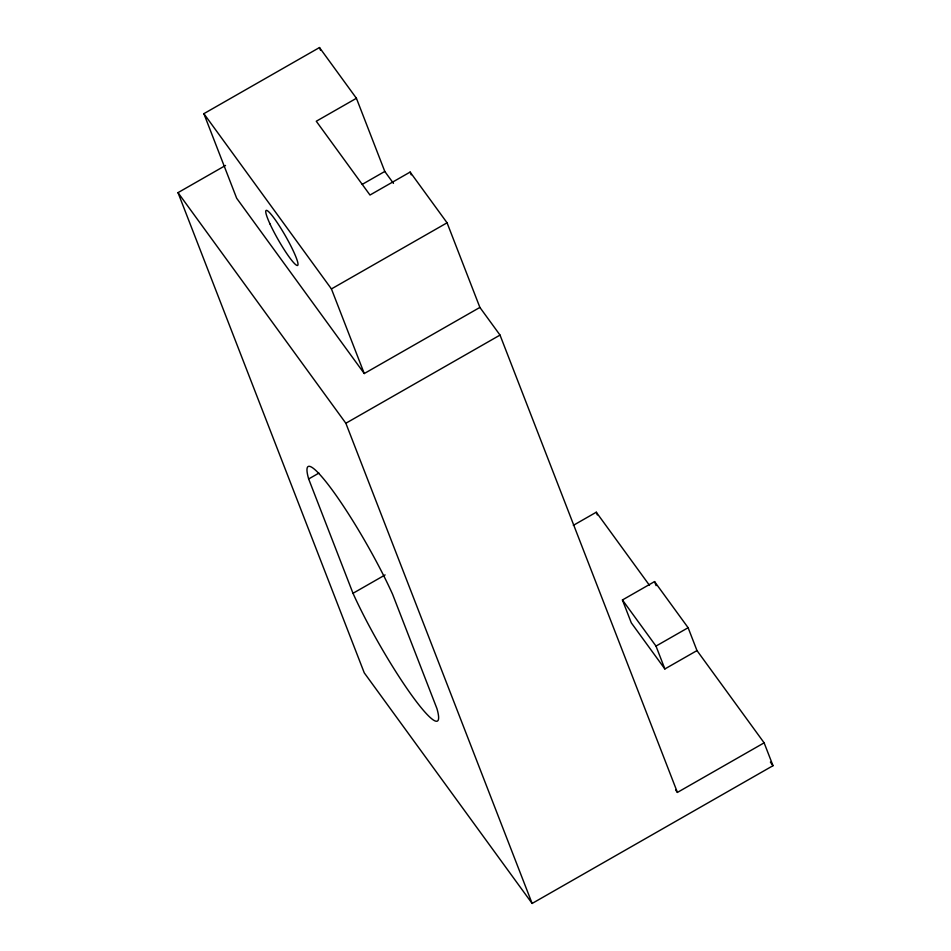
<?xml version="1.0" encoding="UTF-8"?>
<svg xmlns="http://www.w3.org/2000/svg" width="951" height="951" viewBox="0 0 951 951"><rect width="100%" height="100%" fill="white"/><g stroke="black" fill="none" stroke-linecap="round" stroke-linejoin="round"><path stroke-width="1.43" d="M356.423 98.286L316.279 121.241L369.987 195.038L410.131 172.072L447.065 222.807L479.886 307.423L364.257 373.541L236.68 198.272L203.871 113.668L319.488 47.55L356.423 98.286L384.798 171.453L393.464 183.365M696.988 650.591L664.868 668.957L631.298 622.834L622.429 599.974L654.55 581.596L688.12 627.719L696.988 650.591L764.128 742.838L772.997 765.698L532.12 903.45L364.257 672.844L178.003 192.649L225.53 165.462M362.224 184.375L384.798 171.453M364.257 373.541L331.435 288.926L447.065 222.807M532.12 903.45L345.855 423.254L500.024 335.085L479.886 307.423M308.659 478.959A95.611 12.315 60.2 0 1 332.886 490.882A95.611 12.315 60.2 0 1 392.585 594.268L436.937 708.602A95.611 12.315 60.2 0 1 412.71 696.679A95.611 12.315 60.2 0 1 352.999 593.293L308.659 478.959L318.93 473.087M352.999 593.293L385.119 574.927M573.322 525.356L596.277 512.22L649.462 585.305M664.868 668.957L656 646.086L688.12 627.719M675.662 790.019L677.409 792.421L764.128 742.838M770.381 762.096L772.997 765.698M622.429 599.974L656 646.086M203.871 113.668L331.435 288.926M178.003 192.649L345.855 423.254M654.55 581.596L656.107 585.638M596.277 512.22L597.311 514.919M500.024 335.085L677.409 792.421M410.131 172.072L411.212 174.841M319.488 47.55L320.546 50.284M270.013 223.984A31.716 4.089 60.2 0 0 297.259 265.495A31.716 4.089 60.2 0 0 278.251 224.186A31.716 4.089 60.2 0 0 270.013 223.984"/></g></svg>
